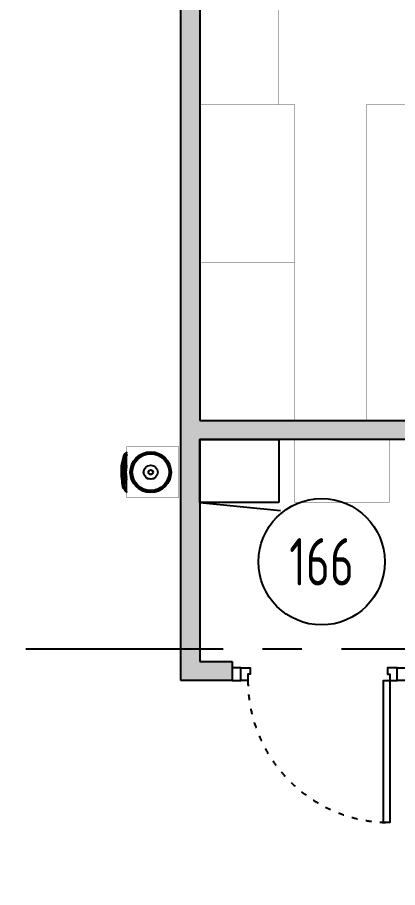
# Model space of a CAD drawing. Header units: millimetres. Extents: x -9318 to 9016603, y 0 to 838141.
# Drawn here: x 89215 to 91624, y 213496 to 219006 of the extents above; entities that cross this region are included whole.
import ezdxf
from ezdxf import colors
from ezdxf.entities.mleader import LeaderData, LeaderLine
from ezdxf.enums import TextEntityAlignment as Align
from ezdxf.math import Vec2, Vec3

# ---------------------------------------------------------------- set-up
doc = ezdxf.new("R2010")
doc.units = ezdxf.units.MM
doc.linetypes.add('ACAD_ISO03W100', pattern=[30, 12, -18])
doc.linetypes.add('CENTER', pattern=[2, 1.25, -0.25, 0.25, -0.25])
doc.layers.add('АР_Номер помещения', color=1, linetype='Continuous', lineweight=25)
doc.layers.add('ТХ_мебель передв', color=250, linetype='Continuous', lineweight=13)
doc.layers.add('ТХ_обор_бытовое', color=14, linetype='Continuous')
doc.layers.add('ТХ_обор_спорт', color=5, linetype='Continuous')
doc.styles.add('ISOCPEUR', font='isocpeur.ttf', dxfattribs={"width": 0.7})

# ---------------------------------------------------------------- blocks, each defined once
blk = doc.blocks.new('*U1230')
at = {"color": 8}
for points in [[(-55, -80), (-55, 0), (-115, 0), (-115, -40), (-100, -40), (-100, -80), (-55, -80)], [(0, 0), (0, -80), (-55, -80), (-55, 0), (0, 0)], [(-1100, 0), (-1100, -80), (-1045, -80), (-1045, 0), (-1100, 0)], [(-1045, -80), (-1045, 0), (-985, 0), (-985, -40), (-1000, -40), (-1000, -80), (-1045, -80)]]:
    blk.add_lwpolyline(points, dxfattribs=at)
blk.add_lwpolyline([(-100, -80), (-100, -980), (-140, -980), (-140, -80)], close=True, dxfattribs=at)
at = {"color": 8, "linetype": 'ACAD_ISO03W100', "ltscale": 3}
blk.add_arc((-100, -80), 900, 180, 270, dxfattribs=at)
blk = doc.blocks.new('*U518')
at = {"layer": 'АР_Номер помещения', "color": 8}
blk.add_circle((-30.8, -1656.5), 400, dxfattribs=at)
at = {"color": 8, "style": 'ISOCPEUR', "width": 0.7, "flags": 1}
blk.add_attdef('КАТЕГОРИЯ', (-499.2, -2092.2), '', height=250, dxfattribs=at)
at = {"layer": 'АР_Номер помещения', "color": 8, "style": 'ISOCPEUR', "width": 0.7}
blk.add_attdef('НОМЕР_ПОМЕЩЕНИЯ', text='', height=300, dxfattribs=at).set_placement((-30.8, -1656.5), align=Align.MIDDLE_CENTER)
blk = doc.blocks.new('_DotSmall')
at = {"color": 8, "linetype": 'ByBlock', "const_width": 0.5}
blk.add_lwpolyline([(-0.0625, 0, 1), (0.0625, 0, 1)], format="xyb", close=True, dxfattribs=at)
blk = doc.blocks.new('У300')
at = {"layer": 'ТХ_обор_бытовое', "transparency": 33554559}
for points in [[(-230550.5, 67413.5), (-230554.7, 67413.5), (-230554.7, 67409.3), (-230550.5, 67405.1), (-230546.2, 67409.3), (-230546.2, 67413.5)], [(-230550.5, 67413), (-230554.7, 67413), (-230554.7, 67408.8), (-230550.5, 67404.6), (-230546.3, 67408.8), (-230546.3, 67413)], [(-230546.2, 67417.8), (-230550.5, 67417.8), (-230550.5, 67413.5), (-230546.2, 67409.3), (-230542, 67413.5), (-230542, 67417.8)], [(-230546.3, 67417.3), (-230550.5, 67417.3), (-230550.5, 67413), (-230546.3, 67408.8), (-230542, 67413), (-230542, 67417.3)], [(-230575.9, 67354.3), (-230580.1, 67354.3), (-230580.1, 67350), (-230575.9, 67345.8), (-230571.6, 67350), (-230571.6, 67354.3)], [(-230575.9, 67354.3), (-230580.1, 67354.3), (-230580.1, 67350), (-230575.9, 67345.8), (-230571.6, 67350), (-230571.6, 67354.3)], [(-230575.9, 67354.3), (-230580.1, 67354.3), (-230580.1, 67350), (-230575.9, 67345.8), (-230571.6, 67350), (-230571.6, 67354.3)], [(-230575.9, 67354.3), (-230580.1, 67354.3), (-230580.1, 67350), (-230575.9, 67345.8), (-230571.6, 67350), (-230571.6, 67354.3)], [(-230575.9, 67354.3), (-230580.1, 67354.3), (-230580.1, 67350), (-230575.9, 67345.8), (-230571.6, 67350), (-230571.6, 67354.3)], [(-230575.9, 67354.3), (-230580.1, 67354.3), (-230580.1, 67350), (-230575.9, 67345.8), (-230571.6, 67350), (-230571.6, 67354.3)], [(-230575.9, 67353.8), (-230580.1, 67353.8), (-230580.1, 67349.5), (-230575.9, 67345.3), (-230571.7, 67349.5), (-230571.7, 67353.8)], [(-230575.9, 67353.8), (-230580.1, 67353.8), (-230580.1, 67349.5), (-230575.9, 67345.3), (-230571.7, 67349.5), (-230571.7, 67353.8)], [(-230575.9, 67353.8), (-230580.1, 67353.8), (-230580.1, 67349.5), (-230575.9, 67345.3), (-230571.7, 67349.5), (-230571.7, 67353.8)], [(-230575.9, 67353.8), (-230580.1, 67353.8), (-230580.1, 67349.5), (-230575.9, 67345.3), (-230571.7, 67349.5), (-230571.7, 67353.8)], [(-230575.9, 67353.8), (-230580.1, 67353.8), (-230580.1, 67349.5), (-230575.9, 67345.3), (-230571.7, 67349.5), (-230571.7, 67353.8)], [(-230575.9, 67353.8), (-230580.1, 67353.8), (-230580.1, 67349.5), (-230575.9, 67345.3), (-230571.7, 67349.5), (-230571.7, 67353.8)], [(-230575.9, 67350), (-230580.1, 67350), (-230580.1, 67345.8), (-230575.9, 67341.6), (-230571.6, 67345.8), (-230571.6, 67350)], [(-230575.9, 67350), (-230580.1, 67350), (-230580.1, 67345.8), (-230575.9, 67341.6), (-230571.6, 67345.8), (-230571.6, 67350)], [(-230575.9, 67350), (-230580.1, 67350), (-230580.1, 67345.8), (-230575.9, 67341.6), (-230571.6, 67345.8), (-230571.6, 67350)], [(-230575.9, 67350), (-230580.1, 67350), (-230580.1, 67345.8), (-230575.9, 67341.6), (-230571.6, 67345.8), (-230571.6, 67350)], [(-230575.9, 67350), (-230580.1, 67350), (-230580.1, 67345.8), (-230575.9, 67341.6), (-230571.6, 67345.8), (-230571.6, 67350)], [(-230575.9, 67350), (-230580.1, 67350), (-230580.1, 67345.8), (-230575.9, 67341.6), (-230571.6, 67345.8), (-230571.6, 67350)], [(-230575.9, 67350), (-230580.1, 67350), (-230580.1, 67345.8), (-230575.9, 67341.6), (-230571.6, 67345.8), (-230571.6, 67350)], [(-230575.9, 67350), (-230580.1, 67350), (-230580.1, 67345.8), (-230575.9, 67341.6), (-230571.6, 67345.8), (-230571.6, 67350)], [(-230575.9, 67350), (-230580.1, 67350), (-230580.1, 67345.8), (-230575.9, 67341.6), (-230571.6, 67345.8), (-230571.6, 67350)], [(-230575.9, 67350), (-230580.1, 67350), (-230580.1, 67345.8), (-230575.9, 67341.6), (-230571.6, 67345.8), (-230571.6, 67350)], [(-230575.9, 67350), (-230580.1, 67350), (-230580.1, 67345.8), (-230575.9, 67341.6), (-230571.6, 67345.8), (-230571.6, 67350)], [(-230575.9, 67350), (-230580.1, 67350), (-230580.1, 67345.8), (-230575.9, 67341.6), (-230571.6, 67345.8), (-230571.6, 67350)], [(-230575.9, 67350), (-230580.1, 67350), (-230580.1, 67345.8), (-230575.9, 67341.6), (-230571.6, 67345.8), (-230571.6, 67350)], [(-230575.9, 67349.5), (-230580.1, 67349.5), (-230580.1, 67345.3), (-230575.9, 67341.1), (-230571.7, 67345.3), (-230571.7, 67349.5)], [(-230575.9, 67349.5), (-230580.1, 67349.5), (-230580.1, 67345.3), (-230575.9, 67341.1), (-230571.7, 67345.3), (-230571.7, 67349.5)], [(-230575.9, 67349.5), (-230580.1, 67349.5), (-230580.1, 67345.3), (-230575.9, 67341.1), (-230571.7, 67345.3), (-230571.7, 67349.5)], [(-230575.9, 67349.5), (-230580.1, 67349.5), (-230580.1, 67345.3), (-230575.9, 67341.1), (-230571.7, 67345.3), (-230571.7, 67349.5)], [(-230575.9, 67349.5), (-230580.1, 67349.5), (-230580.1, 67345.3), (-230575.9, 67341.1), (-230571.7, 67345.3), (-230571.7, 67349.5)], [(-230575.9, 67349.5), (-230580.1, 67349.5), (-230580.1, 67345.3), (-230575.9, 67341.1), (-230571.7, 67345.3), (-230571.7, 67349.5)], [(-230575.9, 67349.5), (-230580.1, 67349.5), (-230580.1, 67345.3), (-230575.9, 67341.1), (-230571.7, 67345.3), (-230571.7, 67349.5)], [(-230575.9, 67349.5), (-230580.1, 67349.5), (-230580.1, 67345.3), (-230575.9, 67341.1), (-230571.7, 67345.3), (-230571.7, 67349.5)], [(-230575.9, 67349.5), (-230580.1, 67349.5), (-230580.1, 67345.3), (-230575.9, 67341.1), (-230571.7, 67345.3), (-230571.7, 67349.5)], [(-230575.9, 67349.5), (-230580.1, 67349.5), (-230580.1, 67345.3), (-230575.9, 67341.1), (-230571.7, 67345.3), (-230571.7, 67349.5)], [(-230575.9, 67349.5), (-230580.1, 67349.5), (-230580.1, 67345.3), (-230575.9, 67341.1), (-230571.7, 67345.3), (-230571.7, 67349.5)], [(-230575.9, 67349.5), (-230580.1, 67349.5), (-230580.1, 67345.3), (-230575.9, 67341.1), (-230571.7, 67345.3), (-230571.7, 67349.5)], [(-230575.9, 67349.5), (-230580.1, 67349.5), (-230580.1, 67345.3), (-230575.9, 67341.1), (-230571.7, 67345.3), (-230571.7, 67349.5)], [(-230575.9, 67345.8), (-230580.1, 67345.8), (-230580.1, 67341.6), (-230575.9, 67337.3), (-230571.6, 67341.6), (-230571.6, 67345.8)], [(-230575.9, 67345.3), (-230580.1, 67345.3), (-230580.1, 67341.1), (-230575.9, 67336.8), (-230571.7, 67341.1), (-230571.7, 67345.3)], [(-230571.6, 67354.3), (-230575.9, 67354.3), (-230575.9, 67350), (-230571.6, 67345.8), (-230567.4, 67350), (-230567.4, 67354.3)], [(-230571.6, 67354.3), (-230575.9, 67354.3), (-230575.9, 67350), (-230571.6, 67345.8), (-230567.4, 67350), (-230567.4, 67354.3)], [(-230571.6, 67354.3), (-230575.9, 67354.3), (-230575.9, 67350), (-230571.6, 67345.8), (-230567.4, 67350), (-230567.4, 67354.3)], [(-230571.6, 67354.3), (-230575.9, 67354.3), (-230575.9, 67350), (-230571.6, 67345.8), (-230567.4, 67350), (-230567.4, 67354.3)], [(-230571.6, 67354.3), (-230575.9, 67354.3), (-230575.9, 67350), (-230571.6, 67345.8), (-230567.4, 67350), (-230567.4, 67354.3)], [(-230571.7, 67353.8), (-230575.9, 67353.8), (-230575.9, 67349.5), (-230571.7, 67345.3), (-230567.4, 67349.5), (-230567.4, 67353.8)], [(-230571.7, 67353.8), (-230575.9, 67353.8), (-230575.9, 67349.5), (-230571.7, 67345.3), (-230567.4, 67349.5), (-230567.4, 67353.8)], [(-230571.7, 67353.8), (-230575.9, 67353.8), (-230575.9, 67349.5), (-230571.7, 67345.3), (-230567.4, 67349.5), (-230567.4, 67353.8)], [(-230571.7, 67353.8), (-230575.9, 67353.8), (-230575.9, 67349.5), (-230571.7, 67345.3), (-230567.4, 67349.5), (-230567.4, 67353.8)], [(-230571.7, 67353.8), (-230575.9, 67353.8), (-230575.9, 67349.5), (-230571.7, 67345.3), (-230567.4, 67349.5), (-230567.4, 67353.8)], [(-230571.6, 67350), (-230575.9, 67350), (-230575.9, 67345.8), (-230571.6, 67341.6), (-230567.4, 67345.8), (-230567.4, 67350)], [(-230571.6, 67350), (-230575.9, 67350), (-230575.9, 67345.8), (-230571.6, 67341.6), (-230567.4, 67345.8), (-230567.4, 67350)], [(-230571.6, 67350), (-230575.9, 67350), (-230575.9, 67345.8), (-230571.6, 67341.6), (-230567.4, 67345.8), (-230567.4, 67350)], [(-230571.6, 67350), (-230575.9, 67350), (-230575.9, 67345.8), (-230571.6, 67341.6), (-230567.4, 67345.8), (-230567.4, 67350)], [(-230571.6, 67350), (-230575.9, 67350), (-230575.9, 67345.8), (-230571.6, 67341.6), (-230567.4, 67345.8), (-230567.4, 67350)], [(-230571.6, 67350), (-230575.9, 67350), (-230575.9, 67345.8), (-230571.6, 67341.6), (-230567.4, 67345.8), (-230567.4, 67350)], [(-230571.6, 67350), (-230575.9, 67350), (-230575.9, 67345.8), (-230571.6, 67341.6), (-230567.4, 67345.8), (-230567.4, 67350)], [(-230571.6, 67350), (-230575.9, 67350), (-230575.9, 67345.8), (-230571.6, 67341.6), (-230567.4, 67345.8), (-230567.4, 67350)], [(-230571.7, 67349.5), (-230575.9, 67349.5), (-230575.9, 67345.3), (-230571.7, 67341.1), (-230567.4, 67345.3), (-230567.4, 67349.5)], [(-230571.7, 67349.5), (-230575.9, 67349.5), (-230575.9, 67345.3), (-230571.7, 67341.1), (-230567.4, 67345.3), (-230567.4, 67349.5)], [(-230571.7, 67349.5), (-230575.9, 67349.5), (-230575.9, 67345.3), (-230571.7, 67341.1), (-230567.4, 67345.3), (-230567.4, 67349.5)], [(-230571.7, 67349.5), (-230575.9, 67349.5), (-230575.9, 67345.3), (-230571.7, 67341.1), (-230567.4, 67345.3), (-230567.4, 67349.5)], [(-230571.7, 67349.5), (-230575.9, 67349.5), (-230575.9, 67345.3), (-230571.7, 67341.1), (-230567.4, 67345.3), (-230567.4, 67349.5)], [(-230571.7, 67349.5), (-230575.9, 67349.5), (-230575.9, 67345.3), (-230571.7, 67341.1), (-230567.4, 67345.3), (-230567.4, 67349.5)], [(-230571.7, 67349.5), (-230575.9, 67349.5), (-230575.9, 67345.3), (-230571.7, 67341.1), (-230567.4, 67345.3), (-230567.4, 67349.5)], [(-230571.7, 67349.5), (-230575.9, 67349.5), (-230575.9, 67345.3), (-230571.7, 67341.1), (-230567.4, 67345.3), (-230567.4, 67349.5)], [(-230567.4, 67341.1), (-230571.7, 67341.1), (-230571.7, 67336.8), (-230567.4, 67332.6), (-230563.2, 67336.8), (-230563.2, 67341.1)], [(-230567.4, 67341.6), (-230571.6, 67341.6), (-230571.6, 67337.3), (-230567.4, 67333.1), (-230563.2, 67337.3), (-230563.2, 67341.6)], [(-230546.2, 67358.5), (-230550.5, 67358.5), (-230550.5, 67354.3), (-230546.2, 67350), (-230542, 67354.3), (-230542, 67358.5)], [(-230546.2, 67358.5), (-230550.5, 67358.5), (-230550.5, 67354.3), (-230546.2, 67350), (-230542, 67354.3), (-230542, 67358.5)], [(-230546.3, 67358), (-230550.5, 67358), (-230550.5, 67353.8), (-230546.3, 67349.5), (-230542, 67353.8), (-230542, 67358)], [(-230546.3, 67358), (-230550.5, 67358), (-230550.5, 67353.8), (-230546.3, 67349.5), (-230542, 67353.8), (-230542, 67358)], [(-230546.2, 67354.3), (-230550.5, 67354.3), (-230550.5, 67350), (-230546.2, 67345.8), (-230542, 67350), (-230542, 67354.3)], [(-230546.2, 67354.3), (-230550.5, 67354.3), (-230550.5, 67350), (-230546.2, 67345.8), (-230542, 67350), (-230542, 67354.3)], [(-230546.2, 67354.3), (-230550.5, 67354.3), (-230550.5, 67350), (-230546.2, 67345.8), (-230542, 67350), (-230542, 67354.3)], [(-230546.3, 67353.8), (-230550.5, 67353.8), (-230550.5, 67349.5), (-230546.3, 67345.3), (-230542, 67349.5), (-230542, 67353.8)], [(-230546.3, 67353.8), (-230550.5, 67353.8), (-230550.5, 67349.5), (-230546.3, 67345.3), (-230542, 67349.5), (-230542, 67353.8)], [(-230546.3, 67353.8), (-230550.5, 67353.8), (-230550.5, 67349.5), (-230546.3, 67345.3), (-230542, 67349.5), (-230542, 67353.8)], [(-230546.2, 67350), (-230550.5, 67350), (-230550.5, 67345.8), (-230546.2, 67341.6), (-230542, 67345.8), (-230542, 67350)], [(-230546.3, 67349.5), (-230550.5, 67349.5), (-230550.5, 67345.3), (-230546.3, 67341.1), (-230542, 67345.3), (-230542, 67349.5)], [(-230546.2, 67345.8), (-230550.5, 67345.8), (-230550.5, 67341.6), (-230546.2, 67337.3), (-230542, 67341.6), (-230542, 67345.8)], [(-230546.2, 67345.8), (-230550.5, 67345.8), (-230550.5, 67341.6), (-230546.2, 67337.3), (-230542, 67341.6), (-230542, 67345.8)], [(-230546.2, 67345.8), (-230550.5, 67345.8), (-230550.5, 67341.6), (-230546.2, 67337.3), (-230542, 67341.6), (-230542, 67345.8)], [(-230546.2, 67345.8), (-230550.5, 67345.8), (-230550.5, 67341.6), (-230546.2, 67337.3), (-230542, 67341.6), (-230542, 67345.8)], [(-230546.3, 67345.3), (-230550.5, 67345.3), (-230550.5, 67341.1), (-230546.3, 67336.8), (-230542, 67341.1), (-230542, 67345.3)], [(-230546.3, 67345.3), (-230550.5, 67345.3), (-230550.5, 67341.1), (-230546.3, 67336.8), (-230542, 67341.1), (-230542, 67345.3)], [(-230546.3, 67345.3), (-230550.5, 67345.3), (-230550.5, 67341.1), (-230546.3, 67336.8), (-230542, 67341.1), (-230542, 67345.3)], [(-230546.3, 67345.3), (-230550.5, 67345.3), (-230550.5, 67341.1), (-230546.3, 67336.8), (-230542, 67341.1), (-230542, 67345.3)], [(-230542, 67349.5), (-230546.3, 67349.5), (-230546.3, 67345.3), (-230542, 67341.1), (-230537.8, 67345.3), (-230537.8, 67349.5)], [(-230542, 67341.1), (-230546.3, 67341.1), (-230546.3, 67336.8), (-230542, 67332.6), (-230537.8, 67336.8), (-230537.8, 67341.1)], [(-230542, 67341.1), (-230546.3, 67341.1), (-230546.3, 67336.8), (-230542, 67332.6), (-230537.8, 67336.8), (-230537.8, 67341.1)], [(-230542, 67350), (-230546.2, 67350), (-230546.2, 67345.8), (-230542, 67341.6), (-230537.8, 67345.8), (-230537.8, 67350)], [(-230542, 67341.6), (-230546.2, 67341.6), (-230546.2, 67337.3), (-230542, 67333.1), (-230537.8, 67337.3), (-230537.8, 67341.6)], [(-230542, 67341.6), (-230546.2, 67341.6), (-230546.2, 67337.3), (-230542, 67333.1), (-230537.8, 67337.3), (-230537.8, 67341.6)], [(-230567.4, 67328.4), (-230571.7, 67328.4), (-230571.7, 67324.1), (-230567.4, 67319.9), (-230563.2, 67324.1), (-230563.2, 67328.4)], [(-230567.4, 67319.9), (-230571.7, 67319.9), (-230571.7, 67315.7), (-230567.4, 67311.4), (-230563.2, 67315.7), (-230563.2, 67319.9)], [(-230567.4, 67307.2), (-230571.7, 67307.2), (-230571.7, 67303), (-230567.4, 67298.7), (-230563.2, 67303), (-230563.2, 67307.2)], [(-230567.4, 67303), (-230571.7, 67303), (-230571.7, 67298.7), (-230567.4, 67294.5), (-230563.2, 67298.7), (-230563.2, 67303)], [(-230567.4, 67303), (-230571.7, 67303), (-230571.7, 67298.7), (-230567.4, 67294.5), (-230563.2, 67298.7), (-230563.2, 67303)], [(-230567.4, 67298.7), (-230571.7, 67298.7), (-230571.7, 67294.5), (-230567.4, 67290.3), (-230563.2, 67294.5), (-230563.2, 67298.7)], [(-230567.4, 67298.7), (-230571.7, 67298.7), (-230571.7, 67294.5), (-230567.4, 67290.3), (-230563.2, 67294.5), (-230563.2, 67298.7)], [(-230567.4, 67298.7), (-230571.7, 67298.7), (-230571.7, 67294.5), (-230567.4, 67290.3), (-230563.2, 67294.5), (-230563.2, 67298.7)], [(-230567.4, 67298.7), (-230571.7, 67298.7), (-230571.7, 67294.5), (-230567.4, 67290.3), (-230563.2, 67294.5), (-230563.2, 67298.7)], [(-230567.4, 67290.3), (-230571.7, 67290.3), (-230571.7, 67286), (-230567.4, 67281.8), (-230563.2, 67286), (-230563.2, 67290.3)], [(-230567.4, 67328.9), (-230571.6, 67328.9), (-230571.6, 67324.6), (-230567.4, 67320.4), (-230563.2, 67324.6), (-230563.2, 67328.9)], [(-230567.4, 67320.4), (-230571.6, 67320.4), (-230571.6, 67316.2), (-230567.4, 67311.9), (-230563.2, 67316.2), (-230563.2, 67320.4)], [(-230567.4, 67307.7), (-230571.6, 67307.7), (-230571.6, 67303.5), (-230567.4, 67299.2), (-230563.2, 67303.5), (-230563.2, 67307.7)], [(-230567.4, 67303.5), (-230571.6, 67303.5), (-230571.6, 67299.2), (-230567.4, 67295), (-230563.2, 67299.2), (-230563.2, 67303.5)], [(-230567.4, 67303.5), (-230571.6, 67303.5), (-230571.6, 67299.2), (-230567.4, 67295), (-230563.2, 67299.2), (-230563.2, 67303.5)], [(-230567.4, 67299.2), (-230571.6, 67299.2), (-230571.6, 67295), (-230567.4, 67290.8), (-230563.2, 67295), (-230563.2, 67299.2)], [(-230567.4, 67299.2), (-230571.6, 67299.2), (-230571.6, 67295), (-230567.4, 67290.8), (-230563.2, 67295), (-230563.2, 67299.2)], [(-230567.4, 67299.2), (-230571.6, 67299.2), (-230571.6, 67295), (-230567.4, 67290.8), (-230563.2, 67295), (-230563.2, 67299.2)], [(-230567.4, 67299.2), (-230571.6, 67299.2), (-230571.6, 67295), (-230567.4, 67290.8), (-230563.2, 67295), (-230563.2, 67299.2)], [(-230567.4, 67290.8), (-230571.6, 67290.8), (-230571.6, 67286.5), (-230567.4, 67282.3), (-230563.2, 67286.5), (-230563.2, 67290.8)], [(-230567.4, 67282.3), (-230571.6, 67282.3), (-230571.6, 67278.1), (-230567.4, 67273.8), (-230563.2, 67278.1), (-230563.2, 67282.3)], [(-230567.4, 67282.3), (-230571.6, 67282.3), (-230571.6, 67278.1), (-230567.4, 67273.8), (-230563.2, 67278.1), (-230563.2, 67282.3)], [(-230575.9, 67273.8), (-230580.1, 67273.8), (-230580.1, 67269.6), (-230575.9, 67265.4), (-230571.6, 67269.6), (-230571.6, 67273.8)], [(-230575.9, 67273.8), (-230580.1, 67273.8), (-230580.1, 67269.6), (-230575.9, 67265.4), (-230571.6, 67269.6), (-230571.6, 67273.8)], [(-230575.9, 67273.3), (-230580.1, 67273.3), (-230580.1, 67269.1), (-230575.9, 67264.9), (-230571.7, 67269.1), (-230571.7, 67273.3)], [(-230575.9, 67273.3), (-230580.1, 67273.3), (-230580.1, 67269.1), (-230575.9, 67264.9), (-230571.7, 67269.1), (-230571.7, 67273.3)], [(-230575.9, 67269.6), (-230580.1, 67269.6), (-230580.1, 67265.4), (-230575.9, 67261.1), (-230571.6, 67265.4), (-230571.6, 67269.6)], [(-230575.9, 67269.6), (-230580.1, 67269.6), (-230580.1, 67265.4), (-230575.9, 67261.1), (-230571.6, 67265.4), (-230571.6, 67269.6)], [(-230575.9, 67269.6), (-230580.1, 67269.6), (-230580.1, 67265.4), (-230575.9, 67261.1), (-230571.6, 67265.4), (-230571.6, 67269.6)], [(-230575.9, 67269.6), (-230580.1, 67269.6), (-230580.1, 67265.4), (-230575.9, 67261.1), (-230571.6, 67265.4), (-230571.6, 67269.6)], [(-230575.9, 67269.6), (-230580.1, 67269.6), (-230580.1, 67265.4), (-230575.9, 67261.1), (-230571.6, 67265.4), (-230571.6, 67269.6)], [(-230575.9, 67269.6), (-230580.1, 67269.6), (-230580.1, 67265.4), (-230575.9, 67261.1), (-230571.6, 67265.4), (-230571.6, 67269.6)], [(-230575.9, 67269.6), (-230580.1, 67269.6), (-230580.1, 67265.4), (-230575.9, 67261.1), (-230571.6, 67265.4), (-230571.6, 67269.6)], [(-230575.9, 67269.6), (-230580.1, 67269.6), (-230580.1, 67265.4), (-230575.9, 67261.1), (-230571.6, 67265.4), (-230571.6, 67269.6)], [(-230575.9, 67269.6), (-230580.1, 67269.6), (-230580.1, 67265.4), (-230575.9, 67261.1), (-230571.6, 67265.4), (-230571.6, 67269.6)], [(-230575.9, 67269.1), (-230580.1, 67269.1), (-230580.1, 67264.9), (-230575.9, 67260.6), (-230571.7, 67264.9), (-230571.7, 67269.1)], [(-230575.9, 67269.1), (-230580.1, 67269.1), (-230580.1, 67264.9), (-230575.9, 67260.6), (-230571.7, 67264.9), (-230571.7, 67269.1)], [(-230575.9, 67269.1), (-230580.1, 67269.1), (-230580.1, 67264.9), (-230575.9, 67260.6), (-230571.7, 67264.9), (-230571.7, 67269.1)], [(-230575.9, 67269.1), (-230580.1, 67269.1), (-230580.1, 67264.9), (-230575.9, 67260.6), (-230571.7, 67264.9), (-230571.7, 67269.1)], [(-230575.9, 67269.1), (-230580.1, 67269.1), (-230580.1, 67264.9), (-230575.9, 67260.6), (-230571.7, 67264.9), (-230571.7, 67269.1)], [(-230575.9, 67269.1), (-230580.1, 67269.1), (-230580.1, 67264.9), (-230575.9, 67260.6), (-230571.7, 67264.9), (-230571.7, 67269.1)], [(-230575.9, 67269.1), (-230580.1, 67269.1), (-230580.1, 67264.9), (-230575.9, 67260.6), (-230571.7, 67264.9), (-230571.7, 67269.1)], [(-230575.9, 67269.1), (-230580.1, 67269.1), (-230580.1, 67264.9), (-230575.9, 67260.6), (-230571.7, 67264.9), (-230571.7, 67269.1)], [(-230575.9, 67269.1), (-230580.1, 67269.1), (-230580.1, 67264.9), (-230575.9, 67260.6), (-230571.7, 67264.9), (-230571.7, 67269.1)], [(-230575.9, 67265.4), (-230580.1, 67265.4), (-230580.1, 67261.1), (-230575.9, 67256.9), (-230571.6, 67261.1), (-230571.6, 67265.4)], [(-230575.9, 67265.4), (-230580.1, 67265.4), (-230580.1, 67261.1), (-230575.9, 67256.9), (-230571.6, 67261.1), (-230571.6, 67265.4)], [(-230575.9, 67265.4), (-230580.1, 67265.4), (-230580.1, 67261.1), (-230575.9, 67256.9), (-230571.6, 67261.1), (-230571.6, 67265.4)], [(-230575.9, 67265.4), (-230580.1, 67265.4), (-230580.1, 67261.1), (-230575.9, 67256.9), (-230571.6, 67261.1), (-230571.6, 67265.4)], [(-230575.9, 67265.4), (-230580.1, 67265.4), (-230580.1, 67261.1), (-230575.9, 67256.9), (-230571.6, 67261.1), (-230571.6, 67265.4)], [(-230575.9, 67264.9), (-230580.1, 67264.9), (-230580.1, 67260.6), (-230575.9, 67256.4), (-230571.7, 67260.6), (-230571.7, 67264.9)], [(-230575.9, 67264.9), (-230580.1, 67264.9), (-230580.1, 67260.6), (-230575.9, 67256.4), (-230571.7, 67260.6), (-230571.7, 67264.9)], [(-230575.9, 67264.9), (-230580.1, 67264.9), (-230580.1, 67260.6), (-230575.9, 67256.4), (-230571.7, 67260.6), (-230571.7, 67264.9)], [(-230575.9, 67264.9), (-230580.1, 67264.9), (-230580.1, 67260.6), (-230575.9, 67256.4), (-230571.7, 67260.6), (-230571.7, 67264.9)], [(-230575.9, 67264.9), (-230580.1, 67264.9), (-230580.1, 67260.6), (-230575.9, 67256.4), (-230571.7, 67260.6), (-230571.7, 67264.9)], [(-230571.6, 67269.6), (-230575.9, 67269.6), (-230575.9, 67265.4), (-230571.6, 67261.1), (-230567.4, 67265.4), (-230567.4, 67269.6)], [(-230571.6, 67269.6), (-230575.9, 67269.6), (-230575.9, 67265.4), (-230571.6, 67261.1), (-230567.4, 67265.4), (-230567.4, 67269.6)], [(-230571.6, 67269.6), (-230575.9, 67269.6), (-230575.9, 67265.4), (-230571.6, 67261.1), (-230567.4, 67265.4), (-230567.4, 67269.6)], [(-230571.6, 67269.6), (-230575.9, 67269.6), (-230575.9, 67265.4), (-230571.6, 67261.1), (-230567.4, 67265.4), (-230567.4, 67269.6)], [(-230571.6, 67269.6), (-230575.9, 67269.6), (-230575.9, 67265.4), (-230571.6, 67261.1), (-230567.4, 67265.4), (-230567.4, 67269.6)], [(-230571.6, 67269.6), (-230575.9, 67269.6), (-230575.9, 67265.4), (-230571.6, 67261.1), (-230567.4, 67265.4), (-230567.4, 67269.6)], [(-230571.6, 67269.6), (-230575.9, 67269.6), (-230575.9, 67265.4), (-230571.6, 67261.1), (-230567.4, 67265.4), (-230567.4, 67269.6)], [(-230571.6, 67269.6), (-230575.9, 67269.6), (-230575.9, 67265.4), (-230571.6, 67261.1), (-230567.4, 67265.4), (-230567.4, 67269.6)], [(-230571.6, 67269.6), (-230575.9, 67269.6), (-230575.9, 67265.4), (-230571.6, 67261.1), (-230567.4, 67265.4), (-230567.4, 67269.6)], [(-230571.7, 67269.1), (-230575.9, 67269.1), (-230575.9, 67264.9), (-230571.7, 67260.6), (-230567.4, 67264.9), (-230567.4, 67269.1)], [(-230571.7, 67269.1), (-230575.9, 67269.1), (-230575.9, 67264.9), (-230571.7, 67260.6), (-230567.4, 67264.9), (-230567.4, 67269.1)], [(-230571.7, 67269.1), (-230575.9, 67269.1), (-230575.9, 67264.9), (-230571.7, 67260.6), (-230567.4, 67264.9), (-230567.4, 67269.1)], [(-230571.7, 67269.1), (-230575.9, 67269.1), (-230575.9, 67264.9), (-230571.7, 67260.6), (-230567.4, 67264.9), (-230567.4, 67269.1)], [(-230571.7, 67269.1), (-230575.9, 67269.1), (-230575.9, 67264.9), (-230571.7, 67260.6), (-230567.4, 67264.9), (-230567.4, 67269.1)], [(-230571.7, 67269.1), (-230575.9, 67269.1), (-230575.9, 67264.9), (-230571.7, 67260.6), (-230567.4, 67264.9), (-230567.4, 67269.1)], [(-230571.7, 67269.1), (-230575.9, 67269.1), (-230575.9, 67264.9), (-230571.7, 67260.6), (-230567.4, 67264.9), (-230567.4, 67269.1)], [(-230571.7, 67269.1), (-230575.9, 67269.1), (-230575.9, 67264.9), (-230571.7, 67260.6), (-230567.4, 67264.9), (-230567.4, 67269.1)], [(-230571.7, 67269.1), (-230575.9, 67269.1), (-230575.9, 67264.9), (-230571.7, 67260.6), (-230567.4, 67264.9), (-230567.4, 67269.1)], [(-230571.6, 67265.4), (-230575.9, 67265.4), (-230575.9, 67261.1), (-230571.6, 67256.9), (-230567.4, 67261.1), (-230567.4, 67265.4)], [(-230571.6, 67265.4), (-230575.9, 67265.4), (-230575.9, 67261.1), (-230571.6, 67256.9), (-230567.4, 67261.1), (-230567.4, 67265.4)], [(-230571.6, 67265.4), (-230575.9, 67265.4), (-230575.9, 67261.1), (-230571.6, 67256.9), (-230567.4, 67261.1), (-230567.4, 67265.4)], [(-230571.7, 67264.9), (-230575.9, 67264.9), (-230575.9, 67260.6), (-230571.7, 67256.4), (-230567.4, 67260.6), (-230567.4, 67264.9)], [(-230571.7, 67264.9), (-230575.9, 67264.9), (-230575.9, 67260.6), (-230571.7, 67256.4), (-230567.4, 67260.6), (-230567.4, 67264.9)], [(-230571.7, 67264.9), (-230575.9, 67264.9), (-230575.9, 67260.6), (-230571.7, 67256.4), (-230567.4, 67260.6), (-230567.4, 67264.9)], [(-230567.4, 67281.8), (-230571.7, 67281.8), (-230571.7, 67277.6), (-230567.4, 67273.3), (-230563.2, 67277.6), (-230563.2, 67281.8)], [(-230567.4, 67281.8), (-230571.7, 67281.8), (-230571.7, 67277.6), (-230567.4, 67273.3), (-230563.2, 67277.6), (-230563.2, 67281.8)], [(-230567.4, 67277.6), (-230571.7, 67277.6), (-230571.7, 67273.3), (-230567.4, 67269.1), (-230563.2, 67273.3), (-230563.2, 67277.6)], [(-230567.4, 67273.3), (-230571.7, 67273.3), (-230571.7, 67269.1), (-230567.4, 67264.9), (-230563.2, 67269.1), (-230563.2, 67273.3)], [(-230567.4, 67278.1), (-230571.6, 67278.1), (-230571.6, 67273.8), (-230567.4, 67269.6), (-230563.2, 67273.8), (-230563.2, 67278.1)], [(-230567.4, 67273.8), (-230571.6, 67273.8), (-230571.6, 67269.6), (-230567.4, 67265.4), (-230563.2, 67269.6), (-230563.2, 67273.8)], [(-230563.2, 67269.6), (-230567.4, 67269.6), (-230567.4, 67265.4), (-230563.2, 67261.1), (-230558.9, 67265.4), (-230558.9, 67269.6)], [(-230563.2, 67269.1), (-230567.4, 67269.1), (-230567.4, 67264.9), (-230563.2, 67260.6), (-230559, 67264.9), (-230559, 67269.1)], [(-230563.2, 67256.9), (-230567.4, 67256.9), (-230567.4, 67252.7), (-230563.2, 67248.4), (-230558.9, 67252.7), (-230558.9, 67256.9)], [(-230563.2, 67256.4), (-230567.4, 67256.4), (-230567.4, 67252.2), (-230563.2, 67247.9), (-230559, 67252.2), (-230559, 67256.4)], [(-230563.2, 67252.7), (-230567.4, 67252.7), (-230567.4, 67248.4), (-230563.2, 67244.2), (-230558.9, 67248.4), (-230558.9, 67252.7)], [(-230563.2, 67252.2), (-230567.4, 67252.2), (-230567.4, 67247.9), (-230563.2, 67243.7), (-230559, 67247.9), (-230559, 67252.2)], [(-230563.2, 67244.2), (-230567.4, 67244.2), (-230567.4, 67240), (-230563.2, 67235.7), (-230558.9, 67240), (-230558.9, 67244.2)], [(-230563.2, 67243.7), (-230567.4, 67243.7), (-230567.4, 67239.5), (-230563.2, 67235.2), (-230559, 67239.5), (-230559, 67243.7)], [(-230563.2, 67240), (-230567.4, 67240), (-230567.4, 67235.7), (-230563.2, 67231.5), (-230558.9, 67235.7), (-230558.9, 67240)], [(-230563.2, 67239.5), (-230567.4, 67239.5), (-230567.4, 67235.2), (-230563.2, 67231), (-230559, 67235.2), (-230559, 67239.5)], [(-230550.5, 67269.6), (-230554.7, 67269.6), (-230554.7, 67265.4), (-230550.5, 67261.1), (-230546.2, 67265.4), (-230546.2, 67269.6)], [(-230550.5, 67269.6), (-230554.7, 67269.6), (-230554.7, 67265.4), (-230550.5, 67261.1), (-230546.2, 67265.4), (-230546.2, 67269.6)], [(-230550.5, 67269.1), (-230554.7, 67269.1), (-230554.7, 67264.9), (-230550.5, 67260.6), (-230546.3, 67264.9), (-230546.3, 67269.1)], [(-230550.5, 67269.1), (-230554.7, 67269.1), (-230554.7, 67264.9), (-230550.5, 67260.6), (-230546.3, 67264.9), (-230546.3, 67269.1)], [(-230546.2, 67273.8), (-230550.5, 67273.8), (-230550.5, 67269.6), (-230546.2, 67265.4), (-230542, 67269.6), (-230542, 67273.8)], [(-230546.2, 67273.8), (-230550.5, 67273.8), (-230550.5, 67269.6), (-230546.2, 67265.4), (-230542, 67269.6), (-230542, 67273.8)], [(-230546.2, 67273.8), (-230550.5, 67273.8), (-230550.5, 67269.6), (-230546.2, 67265.4), (-230542, 67269.6), (-230542, 67273.8)], [(-230546.2, 67273.8), (-230550.5, 67273.8), (-230550.5, 67269.6), (-230546.2, 67265.4), (-230542, 67269.6), (-230542, 67273.8)], [(-230546.3, 67273.3), (-230550.5, 67273.3), (-230550.5, 67269.1), (-230546.3, 67264.9), (-230542, 67269.1), (-230542, 67273.3)], [(-230546.3, 67273.3), (-230550.5, 67273.3), (-230550.5, 67269.1), (-230546.3, 67264.9), (-230542, 67269.1), (-230542, 67273.3)], [(-230546.3, 67273.3), (-230550.5, 67273.3), (-230550.5, 67269.1), (-230546.3, 67264.9), (-230542, 67269.1), (-230542, 67273.3)], [(-230546.3, 67273.3), (-230550.5, 67273.3), (-230550.5, 67269.1), (-230546.3, 67264.9), (-230542, 67269.1), (-230542, 67273.3)], [(-230546.2, 67269.6), (-230550.5, 67269.6), (-230550.5, 67265.4), (-230546.2, 67261.1), (-230542, 67265.4), (-230542, 67269.6)], [(-230546.2, 67269.6), (-230550.5, 67269.6), (-230550.5, 67265.4), (-230546.2, 67261.1), (-230542, 67265.4), (-230542, 67269.6)], [(-230546.3, 67269.1), (-230550.5, 67269.1), (-230550.5, 67264.9), (-230546.3, 67260.6), (-230542, 67264.9), (-230542, 67269.1)], [(-230546.3, 67269.1), (-230550.5, 67269.1), (-230550.5, 67264.9), (-230546.3, 67260.6), (-230542, 67264.9), (-230542, 67269.1)], [(-230546.2, 67265.4), (-230550.5, 67265.4), (-230550.5, 67261.1), (-230546.2, 67256.9), (-230542, 67261.1), (-230542, 67265.4)], [(-230546.2, 67265.4), (-230550.5, 67265.4), (-230550.5, 67261.1), (-230546.2, 67256.9), (-230542, 67261.1), (-230542, 67265.4)], [(-230546.3, 67264.9), (-230550.5, 67264.9), (-230550.5, 67260.6), (-230546.3, 67256.4), (-230542, 67260.6), (-230542, 67264.9)], [(-230546.3, 67264.9), (-230550.5, 67264.9), (-230550.5, 67260.6), (-230546.3, 67256.4), (-230542, 67260.6), (-230542, 67264.9)], [(-230546.2, 67261.1), (-230550.5, 67261.1), (-230550.5, 67256.9), (-230546.2, 67252.7), (-230542, 67256.9), (-230542, 67261.1)], [(-230546.2, 67261.1), (-230550.5, 67261.1), (-230550.5, 67256.9), (-230546.2, 67252.7), (-230542, 67256.9), (-230542, 67261.1)], [(-230546.3, 67260.6), (-230550.5, 67260.6), (-230550.5, 67256.4), (-230546.3, 67252.2), (-230542, 67256.4), (-230542, 67260.6)], [(-230546.3, 67260.6), (-230550.5, 67260.6), (-230550.5, 67256.4), (-230546.3, 67252.2), (-230542, 67256.4), (-230542, 67260.6)], [(-230542, 67264.9), (-230546.3, 67264.9), (-230546.3, 67260.6), (-230542, 67256.4), (-230537.8, 67260.6), (-230537.8, 67264.9)], [(-230542, 67260.6), (-230546.3, 67260.6), (-230546.3, 67256.4), (-230542, 67252.2), (-230537.8, 67256.4), (-230537.8, 67260.6)], [(-230542, 67260.6), (-230546.3, 67260.6), (-230546.3, 67256.4), (-230542, 67252.2), (-230537.8, 67256.4), (-230537.8, 67260.6)], [(-230542, 67265.4), (-230546.2, 67265.4), (-230546.2, 67261.1), (-230542, 67256.9), (-230537.8, 67261.1), (-230537.8, 67265.4)], [(-230542, 67261.1), (-230546.2, 67261.1), (-230546.2, 67256.9), (-230542, 67252.7), (-230537.8, 67256.9), (-230537.8, 67261.1)], [(-230542, 67261.1), (-230546.2, 67261.1), (-230546.2, 67256.9), (-230542, 67252.7), (-230537.8, 67256.9), (-230537.8, 67261.1)], [(-230550.5, 67206.1), (-230554.7, 67206.1), (-230554.7, 67201.9), (-230550.5, 67197.6), (-230546.2, 67201.9), (-230546.2, 67206.1)], [(-230550.5, 67205.6), (-230554.7, 67205.6), (-230554.7, 67201.4), (-230550.5, 67197.1), (-230546.3, 67201.4), (-230546.3, 67205.6)]]:
    blk.add_hatch(color=8, dxfattribs=at).paths.add_polyline_path(points)
at = {"layer": 'ТХ_обор_бытовое', "color": 8, "const_width": 2}
blk.add_lwpolyline([(-230216, 67468.6), (-230216, 67142.6), (-230542, 67142.6), (-230542, 67468.6)], close=True, dxfattribs=at)
at = {"layer": 'ТХ_обор_бытовое', "color": 8}
for points in [[(-230550.5, 67184.9), (-230554.7, 67193.4), (-230563.2, 67201.9), (-230567.4, 67214.6), (-230571.6, 67235.7), (-230571.6, 67252.7), (-230575.9, 67278.1), (-230575.9, 67299.2), (-230575.9, 67324.6), (-230575.9, 67345.8), (-230571.6, 67367), (-230567.4, 67383.9), (-230563.2, 67400.8), (-230558.9, 67413.5), (-230554.7, 67422), (-230542, 67430.5), (-230554.7, 67422), (-230558.9, 67413.5), (-230563.2, 67400.8), (-230567.4, 67383.9), (-230571.6, 67367), (-230575.9, 67345.8), (-230575.9, 67324.6), (-230575.9, 67299.2), (-230575.9, 67278.1), (-230571.6, 67252.7), (-230571.6, 67235.7), (-230567.4, 67214.6), (-230563.2, 67201.9), (-230554.7, 67193.4), (-230550.5, 67184.9), (-230542, 67180.7), (-230550.5, 67184.9), (-230554.7, 67193.4), (-230563.2, 67201.9), (-230567.4, 67214.6), (-230571.6, 67235.7), (-230571.6, 67252.7), (-230575.9, 67278.1), (-230575.9, 67299.2), (-230575.9, 67324.6), (-230575.9, 67345.8), (-230571.6, 67367), (-230567.4, 67383.9), (-230563.2, 67400.8), (-230558.9, 67413.5), (-230554.7, 67422), (-230542, 67430.5)], [(-230571.6, 67367), (-230575.9, 67345.8), (-230575.9, 67324.6), (-230575.9, 67299.2), (-230575.9, 67278.1)], [(-230575.9, 67350), (-230575.9, 67345.8), (-230575.9, 67350), (-230571.6, 67350), (-230571.6, 67345.8), (-230575.9, 67345.8)], [(-230542, 67354.3), (-230546.2, 67354.3), (-230546.2, 67350), (-230550.5, 67350), (-230550.5, 67345.8), (-230546.2, 67345.8), (-230546.2, 67341.6), (-230542, 67337.3), (-230546.2, 67341.6), (-230546.2, 67345.8), (-230550.5, 67345.8), (-230550.5, 67350), (-230546.2, 67350), (-230546.2, 67354.3)], [(-230542, 67350), (-230546.2, 67350), (-230546.2, 67345.8), (-230542, 67345.8)], [(-230567.4, 67278.1), (-230571.6, 67299.2)], [(-230389.6, 67303.5), (-230389.6, 67303.5)], [(-230542, 67265.4), (-230546.2, 67265.4), (-230546.2, 67261.1), (-230542, 67261.1)], [(-230542, 67193.4), (-230546.2, 67193.4), (-230550.5, 67193.4), (-230542, 67189.2)], [(-230542, 67180.7), (-230550.5, 67184.9), (-230542, 67180.7)]]:
    blk.add_lwpolyline(points, dxfattribs=at)
at = {"layer": 'ТХ_обор_бытовое', "color": 8, "elevation": -0.6}
for points in [[(-230550.5, 67184.4), (-230554.7, 67192.9), (-230563.2, 67201.4), (-230567.4, 67214.1), (-230571.7, 67235.2), (-230571.7, 67252.2), (-230575.9, 67277.6), (-230575.9, 67298.7), (-230575.9, 67324.1), (-230575.9, 67345.3), (-230571.7, 67366.5), (-230567.4, 67383.4), (-230563.2, 67400.3), (-230559, 67413), (-230554.7, 67421.5), (-230542, 67430), (-230554.7, 67421.5), (-230559, 67413), (-230563.2, 67400.3), (-230567.4, 67383.4), (-230571.7, 67366.5), (-230575.9, 67345.3), (-230575.9, 67324.1), (-230575.9, 67298.7), (-230575.9, 67277.6), (-230571.7, 67252.2), (-230571.7, 67235.2), (-230567.4, 67214.1), (-230563.2, 67201.4), (-230554.7, 67192.9), (-230550.5, 67184.4), (-230542, 67180.2), (-230550.5, 67184.4), (-230554.7, 67192.9), (-230563.2, 67201.4), (-230567.4, 67214.1), (-230571.7, 67235.2), (-230571.7, 67252.2), (-230575.9, 67277.6), (-230575.9, 67298.7), (-230575.9, 67324.1), (-230575.9, 67345.3), (-230571.7, 67366.5), (-230567.4, 67383.4), (-230563.2, 67400.3), (-230559, 67413), (-230554.7, 67421.5), (-230542, 67430)], [(-230571.7, 67366.5), (-230575.9, 67345.3), (-230575.9, 67324.1), (-230575.9, 67298.7), (-230575.9, 67277.6)], [(-230575.9, 67349.5), (-230575.9, 67345.3), (-230575.9, 67349.5), (-230571.7, 67349.5), (-230571.7, 67345.3), (-230575.9, 67345.3)], [(-230542, 67353.8), (-230546.3, 67353.8), (-230546.3, 67349.5), (-230550.5, 67349.5), (-230550.5, 67345.3), (-230546.3, 67345.3), (-230546.3, 67341.1), (-230542, 67336.8), (-230546.3, 67341.1), (-230546.3, 67345.3), (-230550.5, 67345.3), (-230550.5, 67349.5), (-230546.3, 67349.5), (-230546.3, 67353.8)], [(-230542, 67349.5), (-230546.3, 67349.5), (-230546.3, 67345.3), (-230542, 67345.3)], [(-230567.4, 67277.6), (-230571.7, 67298.7)], [(-230389.6, 67303), (-230389.6, 67303)], [(-230542, 67264.9), (-230546.3, 67264.9), (-230546.3, 67260.6), (-230542, 67260.6)], [(-230542, 67192.9), (-230546.3, 67192.9), (-230550.5, 67192.9), (-230542, 67188.7)], [(-230542, 67180.2), (-230550.5, 67184.4), (-230542, 67180.2)]]:
    blk.add_lwpolyline(points, dxfattribs=at)
at = {"layer": 'ТХ_обор_бытовое', "color": 8}
blk.add_lwpolyline([(-230546.2, 67417.8), (-230542, 67417.8, 0.248454), (-230550.5, 67193.4, -0.207133)], format="xyb", close=True, dxfattribs=at)
at = {"layer": 'ТХ_обор_бытовое', "color": 8, "elevation": -0.6}
blk.add_lwpolyline([(-230546.3, 67417.3), (-230542, 67417.3, 0.248454), (-230550.5, 67192.9, -0.207133)], format="xyb", close=True, dxfattribs=at)
for points in [[(-230546.3, 67324.1), (-230559, 67387.6), (-230559, 67391.9), (-230554.7, 67400.3), (-230554.7, 67404.6), (-230550.5, 67408.8), (-230546.3, 67413)], [(-230567.4, 67328.4), (-230567.4, 67332.6), (-230567.4, 67336.8), (-230567.4, 67341.1), (-230567.4, 67345.3), (-230563.2, 67345.3), (-230563.2, 67349.5), (-230546.3, 67311.4)], [(-230546.3, 67315.7), (-230563.2, 67353.8), (-230563.2, 67358), (-230563.2, 67362.2), (-230563.2, 67366.5), (-230563.2, 67370.7), (-230563.2, 67374.9), (-230559, 67379.2), (-230559, 67383.4)], [(-230567.4, 67307.2), (-230567.4, 67311.4), (-230567.4, 67315.7), (-230567.4, 67319.9), (-230567.4, 67324.1), (-230567.4, 67328.4), (-230546.3, 67307.2)], [(-230546.3, 67303), (-230567.4, 67303), (-230567.4, 67298.7), (-230567.4, 67294.5), (-230567.4, 67290.3), (-230567.4, 67286), (-230567.4, 67281.8)], [(-230567.4, 67269.1), (-230567.4, 67273.3), (-230567.4, 67277.6), (-230567.4, 67281.8), (-230546.3, 67298.7), (-230563.2, 67260.6), (-230563.2, 67264.9), (-230567.4, 67264.9)], [(-230563.2, 67256.4), (-230550.5, 67277.6), (-230550.5, 67281.8), (-230546.3, 67294.5), (-230554.7, 67252.2), (-230554.7, 67247.9), (-230559, 67226.8), (-230559, 67231), (-230563.2, 67235.2), (-230563.2, 67239.5), (-230563.2, 67243.7), (-230563.2, 67247.9), (-230563.2, 67252.2)], [(-230546.3, 67192.9), (-230546.3, 67197.1), (-230550.5, 67201.4), (-230554.7, 67205.6), (-230554.7, 67209.8), (-230559, 67214.1), (-230559, 67218.3), (-230559, 67222.5), (-230546.3, 67286)], [(-230571.7, 67264.9), (-230571.7, 67269.1), (-230575.9, 67269.1), (-230575.9, 67264.9), (-230575.9, 67260.6), (-230571.7, 67260.6)], [(-230542, 67256.4), (-230546.3, 67256.4), (-230546.3, 67260.6), (-230550.5, 67264.9), (-230546.3, 67269.1), (-230546.3, 67273.3), (-230542, 67273.3), (-230546.3, 67273.3), (-230546.3, 67269.1), (-230550.5, 67264.9), (-230546.3, 67260.6), (-230546.3, 67256.4)]]:
    blk.add_lwpolyline(points, close=True, dxfattribs=at)
at = {"layer": 'ТХ_обор_бытовое', "color": 8}
for points in [[(-230546.2, 67324.6), (-230558.9, 67388.1), (-230558.9, 67392.4), (-230554.7, 67400.8), (-230554.7, 67405.1), (-230550.5, 67409.3), (-230546.2, 67413.5)], [(-230567.4, 67328.9), (-230567.4, 67333.1), (-230567.4, 67337.3), (-230567.4, 67341.6), (-230567.4, 67345.8), (-230563.2, 67345.8), (-230563.2, 67350), (-230546.2, 67311.9)], [(-230546.2, 67316.2), (-230563.2, 67354.3), (-230563.2, 67358.5), (-230563.2, 67362.7), (-230563.2, 67367), (-230563.2, 67371.2), (-230563.2, 67375.4), (-230558.9, 67379.7), (-230558.9, 67383.9)], [(-230567.4, 67307.7), (-230567.4, 67311.9), (-230567.4, 67316.2), (-230567.4, 67320.4), (-230567.4, 67324.6), (-230567.4, 67328.9), (-230546.2, 67307.7)], [(-230546.2, 67303.5), (-230567.4, 67303.5), (-230567.4, 67299.2), (-230567.4, 67295), (-230567.4, 67290.8), (-230567.4, 67286.5), (-230567.4, 67282.3)], [(-230567.4, 67269.6), (-230567.4, 67273.8), (-230567.4, 67278.1), (-230567.4, 67282.3), (-230546.2, 67299.2), (-230563.2, 67261.1), (-230563.2, 67265.4), (-230567.4, 67265.4)], [(-230563.2, 67256.9), (-230550.5, 67278.1), (-230550.5, 67282.3), (-230546.2, 67295), (-230554.7, 67252.7), (-230554.7, 67248.4), (-230558.9, 67227.3), (-230558.9, 67231.5), (-230563.2, 67235.7), (-230563.2, 67240), (-230563.2, 67244.2), (-230563.2, 67248.4), (-230563.2, 67252.7)], [(-230546.2, 67193.4), (-230546.2, 67197.6), (-230550.5, 67201.9), (-230554.7, 67206.1), (-230554.7, 67210.3), (-230558.9, 67214.6), (-230558.9, 67218.8), (-230558.9, 67223), (-230546.2, 67286.5)], [(-230571.6, 67265.4), (-230571.6, 67269.6), (-230575.9, 67269.6), (-230575.9, 67265.4), (-230575.9, 67261.1), (-230571.6, 67261.1)], [(-230542, 67256.9), (-230546.2, 67256.9), (-230546.2, 67261.1), (-230550.5, 67265.4), (-230546.2, 67269.6), (-230546.2, 67273.8), (-230542, 67273.8), (-230546.2, 67273.8), (-230546.2, 67269.6), (-230550.5, 67265.4), (-230546.2, 67261.1), (-230546.2, 67256.9)]]:
    blk.add_lwpolyline(points, close=True, dxfattribs=at)
for centre, radius in [((-230391.8, 67305.1, -0.6), 129.1), ((-230391.8, 67305.1, -0.6), 129.1), ((-230391.7, 67305.6), 129.1), ((-230391.7, 67305.6), 129.1), ((-230391.7, 67305.6), 120.7), ((-230391.8, 67305.1, -0.6), 120.7), ((-230391.8, 67305.1, -0.6), 116.4), ((-230391.7, 67305.6), 116.4), ((-230391.7, 67305.6), 44.5), ((-230391.8, 67305.1, -0.6), 44.5), ((-230391.8, 67305.1, -0.6), 14.8), ((-230391.7, 67305.6), 14.8)]:
    blk.add_circle(centre, radius, dxfattribs=at)
blk = doc.blocks.new('У193')
at = {"layer": 'ТХ_обор_спорт', "color": 8, "lineweight": 5, "const_width": 2}
blk.add_lwpolyline([(-183446.5, 124774.5), (-184546.5, 124774.5), (-184546.5, 126774.5), (-183446.5, 126774.5)], close=True, dxfattribs=at)
blk = doc.blocks.new('У194-3')
at = {"layer": 'ТХ_обор_спорт', "color": 8, "lineweight": 5, "const_width": 2}
blk.add_lwpolyline([(-184187.1, 138415.9), (-184187.1, 137415.9), (-184787.1, 137415.9), (-184787.1, 138415.9)], close=True, dxfattribs=at)
blk = doc.blocks.new('У135')
at = {"layer": 'ТХ_обор_спорт', "color": 8, "lineweight": 5, "const_width": 2}
blk.add_lwpolyline([(-184687.1, 137415.9), (-184687.1, 136915.9), (-185887.1, 136915.9), (-185887.1, 137415.9)], close=True, dxfattribs=at)
blk = doc.blocks.new('Шкаф для ПУИ 500х400')
at = {"color": 8}
blk.add_line((400, 0), (450, -510), dxfattribs=at)
blk.add_lwpolyline([(400, -500), (400, 0), (0, 0), (0, -500)], close=True, dxfattribs=at)
blk = doc.blocks.new('У334')
at = {"layer": 'ТХ_мебель передв', "color": 8, "const_width": 2}
blk.add_lwpolyline([(-178808.6, 137815.9), (-178208.6, 137815.9), (-178208.6, 137415.9), (-178808.6, 137415.9)], close=True, dxfattribs=at)

msp = doc.modelspace()

# ---------------------------------------------------------------- hatches: boundary and pattern name
at = {"ltscale": 100}
h = msp.add_hatch(dxfattribs=at)
h.set_pattern_fill('AR-CONC', color=256, scale=30)
h.set_pattern_definition([(50, (275635.95, 96407.27), (215.17805, -18.82564), [22.5, -247.5]), (355, (275635.95, 96407.27), (-41.6254, 225.65764), [18, -198]), (100.45144, (275653.88, 96405.7), (173.55265, 206.832), [19.12206, -210.34263]), (46.1842, (275635.95, 96467.27), (320.1724, -49.65578), [33.75, -371.25]), (96.63564, (275662.63, 96463.14), (280.3986, 292.2356), [28.6831, -315.51413]), (351.18416, (275635.95, 96467.27), (280.3986, 292.2356), [27, -297]), (21, (275665.95, 96452.27), (179.07212, -120.78567), [22.5, -247.5]), (326, (275665.95, 96452.27), (72.9946, 217.54501), [18, -198]), (71.45144, (275680.87, 96442.2), (252.06671, 96.75935), [19.12206, -210.34263]), (37.5, (275635.95, 96407.274), (3.647957, 99.868156), [0, -195.6, 0, -201, 0, -198.75]), (7.5, (275635.95, 96407.27), (78.92086, 118.323514), [0, -114.6, 0, -191.1, 0, -75.75]), (327.5, (275569.05, 96407.274), (160.14673, -6.766462), [0, -75, 0, -234, 0, -310.5]), (317.5, (275539.05, 96407.27), (174.95585, 30.031495), [0, -97.5, 0, -155.4, 0, -220.5])])
h.paths.add_polyline_path([(90371.51, 221007.96), (90251.51, 221007.96), (90251.51, 214807.96), (90575.78, 214807.96), (90575.78, 214927.96), (90371.51, 214927.96), (90371.51, 216334.44), (91740.93, 216334.44), (92260.93, 216334.44), (93402.03, 216334.44), (93402.03, 216454.44), (90371.51, 216454.44)])
h.paths.add_polyline_path([(90371.51, 223757.96), (90251.51, 223757.96), (90251.51, 221007.96), (90371.51, 221007.96)])
h.paths.add_polyline_path([(93602.03, 220807.96), (93482.03, 220807.96), (93482.03, 219442.87), (93481.91, 218202.87), (93481.98, 216454.44), (93402.03, 216454.44), (93402.03, 216334.44), (93482.03, 216334.44), (93482.03, 215734.44), (93482.03, 215207.96), (93602.03, 215207.96)])
h.paths.add_polyline_path([(92831.78, 221007.96), (92711.78, 221007.96), (92711.78, 219322.87), (93402.03, 219322.87), (93402.03, 219442.87), (92831.78, 219442.87), (92831.78, 219442.9)], flags=17)
h.paths.add_polyline_path([(93202.03, 221207.96), (92711.78, 221207.96), (92711.78, 221007.96), (92831.78, 221007.96), (92831.78, 221087.96), (93202.03, 221087.96)])

# ---------------------------------------------------------------- linework, layer by layer
at = {"linetype": 'CENTER', "ltscale": 1000}
msp.add_line((51268.34, 215007.96), (134446.74, 215007.96), dxfattribs=at)
at = {"ltscale": 100}
for points in [[(90251.51, 214807.96), (90251.51, 223757.96)], [(90371.51, 223757.96), (90371.51, 216454.44)], [(90371.51, 216454.44), (93481.98, 216454.44)], [(90371.51, 216334.44), (90371.51, 214927.96)], [(93482.03, 216334.44), (90371.51, 216334.44)], [(90371.51, 214927.96), (90575.78, 214927.96)], [(90575.78, 214927.96), (90575.78, 214807.96)], [(90575.78, 214807.96), (90251.51, 214807.96)]]:
    msp.add_lwpolyline(points, dxfattribs=at)

# ---------------------------------------------------------------- block references
at = {"rotation": 90}
msp.add_blockref('У135', (227787.36, 404341.54), dxfattribs=at)
for name, p in [('У194-3', (275158.65, 80038.54)), ('У193', (275973.25, 91679.9)), ('У194-3', (275158.65, 79038.54)), ('У300', (320451.38, 148821.13)), ('У334', (269780.08, 78518.47)), ('*U1230', (91675.78, 214887.96))]:
    msp.add_blockref(name, p)
at = {"xscale": -1, "rotation": 90}
msp.add_blockref('Шкаф для ПУИ 500х400', (90371.51, 216334.4), dxfattribs=at)
ref = msp.add_blockref('*U518', (91173.28, 217215.77))
ref.add_attrib('НОМЕР_ПОМЕЩЕНИЯ', '166', dxfattribs={"layer": 'АР_Номер помещения', "color": 8, "height": 300, "style": 'ISOCPEUR', "width": 0.7}).set_placement((91142.45, 215559.27), align=Align.MIDDLE_CENTER)

# ---------------------------------------------------------------- leaders
ml = msp.add_multileader_mtext('Standard')
ml.set_content('+13,200', color=8, style='ISOCPEUR')
ml.set_leader_properties(color=8, linetype='Continuous', lineweight=-1)
ml.set_arrow_properties(name='DOTSMALL')
ml.build(insert=Vec2(0, 0))
ml.multileader.update_dxf_attribs({"has_text_frame": 1, "text_left_attachment_type": 4, "text_right_attachment_type": 4, "dogleg_length": 100, "arrow_head_size": 180})
ctx = ml.context
ctx.base_point, ctx.char_height, ctx.arrow_head_size, ctx.landing_gap_size, ctx.plane_origin = Vec3(93068.63, 826103.47), 250, 180, 50, Vec3(90907.41, 825512.23)
ctx.left_attachment, ctx.right_attachment = 4, 4
notes = []
notes.append((ctx, [(0, (0, 0, 0), (0, 0), (1, 0), 1, [])]))
ctx.mtext.insert, ctx.mtext.width, ctx.mtext.line_spacing_style, ctx.mtext.flow_direction = Vec3(93118.63, 826436.81), 852.697, 2, 5
ml = msp.add_multileader_mtext('Standard')
ml.set_content('+13,700', color=8, style='ISOCPEUR')
ml.set_leader_properties(color=8, linetype='Continuous', lineweight=-1)
ml.set_arrow_properties(name='DOTSMALL')
ml.build(insert=Vec2(0, 0))
ml.multileader.update_dxf_attribs({"has_text_frame": 1, "text_left_attachment_type": 4, "text_right_attachment_type": 4, "dogleg_length": 100, "arrow_head_size": 180})
ctx = ml.context
ctx.base_point, ctx.char_height, ctx.arrow_head_size, ctx.landing_gap_size, ctx.plane_origin = Vec3(118053.07, 658154.33), 250, 180, 50, Vec3(117803.7, 657493.51)
ctx.left_attachment, ctx.right_attachment = 4, 4
notes.append((ctx, [(0, (0, 0, 0), (0, 0), (1, 0), 1, [])]))
ctx.mtext.insert, ctx.mtext.width, ctx.mtext.line_spacing_style, ctx.mtext.flow_direction = Vec3(118103.07, 658487.66), 852.697, 2, 5
ml = msp.add_multileader_mtext('Standard')
ml.set_content('+15,850', color=8, style='ISOCPEUR')
ml.set_leader_properties(color=8, linetype='Continuous', lineweight=-1)
ml.set_arrow_properties(name='DOTSMALL')
ml.build(insert=Vec2(0, 0))
ml.multileader.update_dxf_attribs({"has_text_frame": 1, "text_left_attachment_type": 4, "text_right_attachment_type": 4, "dogleg_length": 100, "arrow_head_size": 180})
ctx = ml.context
ctx.base_point, ctx.char_height, ctx.arrow_head_size, ctx.landing_gap_size, ctx.plane_origin = Vec3(116043.29, 652621.27), 250, 180, 50, Vec3(116522.41, 649668.82)
ctx.left_attachment, ctx.right_attachment = 4, 4
notes.append((ctx, [(0, (0, 0, 0), (0, 0), (1, 0), 1, [])]))
ctx.mtext.insert, ctx.mtext.width, ctx.mtext.line_spacing_style, ctx.mtext.flow_direction = Vec3(116093.29, 652954.61), 852.697, 2, 5
ml = msp.add_multileader_mtext('Standard')
ml.set_content('+9,800', color=8, style='ISOCPEUR')
ml.set_leader_properties(color=8, linetype='Continuous', lineweight=-1)
ml.set_arrow_properties(name='DOTSMALL')
ml.build(insert=Vec2(0, 0))
ml.multileader.update_dxf_attribs({"has_text_frame": 1, "text_left_attachment_type": 4, "text_right_attachment_type": 4, "dogleg_length": 100, "arrow_head_size": 180})
ctx = ml.context
ctx.base_point, ctx.char_height, ctx.arrow_head_size, ctx.landing_gap_size, ctx.plane_origin = Vec3(118053.07, 538154.33), 250, 180, 50, Vec3(117803.7, 537493.51)
ctx.left_attachment, ctx.right_attachment = 4, 4
notes.append((ctx, [(0, (0, 0, 0), (0, 0), (1, 0), 1, [])]))
ctx.mtext.insert, ctx.mtext.width, ctx.mtext.line_spacing_style, ctx.mtext.flow_direction = Vec3(118103.07, 538487.66), 852.697, 2, 5
ml = msp.add_multileader_mtext('Standard')
ml.set_content('+11,750', color=8, style='ISOCPEUR')
ml.set_leader_properties(color=8, linetype='Continuous', lineweight=-1)
ml.set_arrow_properties(name='DOTSMALL')
ml.build(insert=Vec2(0, 0))
ml.multileader.update_dxf_attribs({"has_text_frame": 1, "text_left_attachment_type": 4, "text_right_attachment_type": 4, "dogleg_length": 100, "arrow_head_size": 180})
ctx = ml.context
ctx.base_point, ctx.char_height, ctx.arrow_head_size, ctx.landing_gap_size, ctx.plane_origin = Vec3(116043.29, 532621.27), 250, 180, 50, Vec3(116522.41, 529668.82)
ctx.left_attachment, ctx.right_attachment = 4, 4
notes.append((ctx, [(0, (0, 0, 0), (0, 0), (1, 0), 1, [])]))
ctx.mtext.insert, ctx.mtext.width, ctx.mtext.line_spacing_style, ctx.mtext.flow_direction = Vec3(116093.29, 532954.61), 852.697, 2, 5
for ctx, leaders in notes:
    for number, flags, end, landing, length, lines in leaders:
        leader = LeaderData()
        leader.index, (leader.has_last_leader_line, leader.has_dogleg_vector, leader.attachment_direction) = number, flags
        leader.last_leader_point, leader.dogleg_vector, leader.dogleg_length = Vec3(end), Vec3(landing), length
        for number, points, colour, breaks in lines:
            line = LeaderLine()
            line.index, line.vertices, line.color, line.breaks = number, Vec3.list(points), colors.encode_raw_color(colour), breaks
            leader.lines.append(line)
        ctx.leaders.append(leader)

doc.saveas('drawing.dxf')
